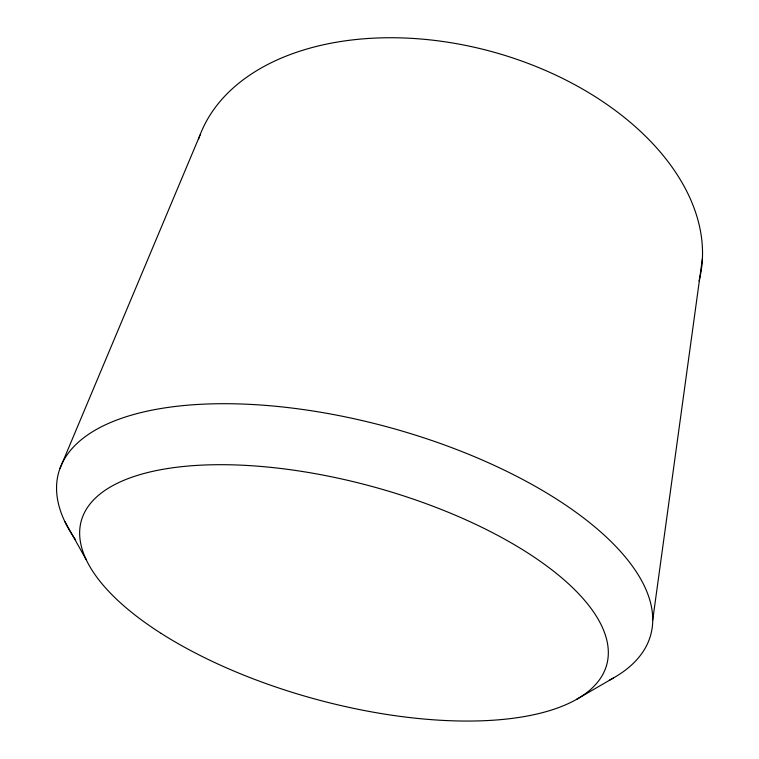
<?xml version="1.0" encoding="UTF-8"?>
<svg xmlns="http://www.w3.org/2000/svg" width="759" height="759" viewBox="0 0 759 759"><rect width="100%" height="100%" fill="white"/><g stroke="black" fill="none" stroke-linecap="round" stroke-linejoin="round"><path stroke-width="1.14" d="M652.74 619.904L702.398 258.667M59.97 468.483L200.063 134.95M576.669 699.295L613.3 678.072M64.828 521.556L86.165 559.592M75.606 539.82A306.959 131.117 15.3 0 1 382.413 425.581A306.959 131.117 15.3 0 1 609.382 680.216M198.46 139.4A260.185 168.1 15.3 0 1 495.418 52.618A260.185 168.1 15.3 0 1 699.02 281.048M161.155 633.414A272.396 110.036 15.3 0 0 600.739 677.91A272.396 110.036 15.3 0 0 270.052 467.288A272.396 110.036 15.3 0 0 161.155 633.414"/></g></svg>
